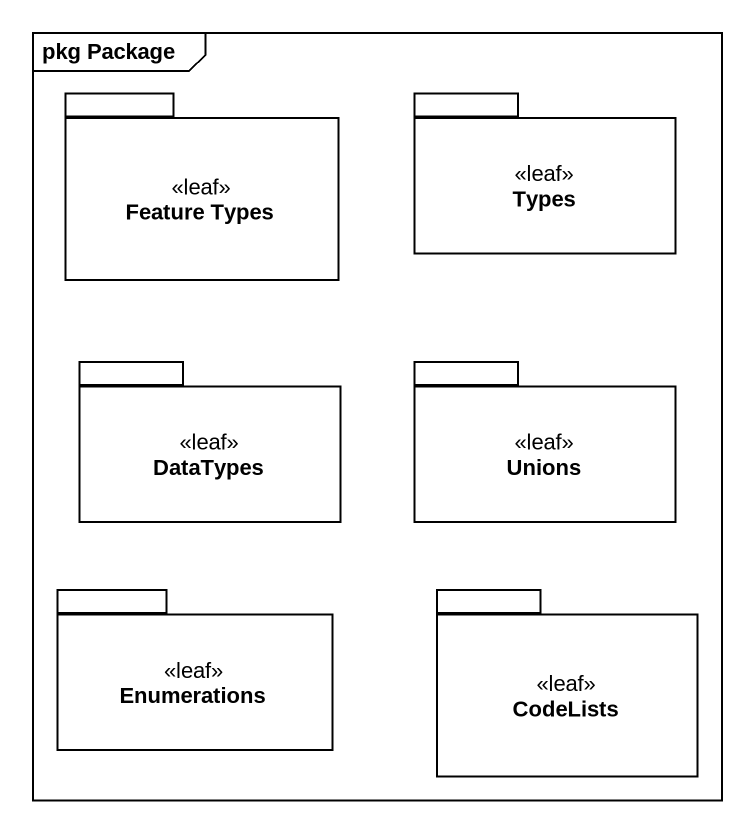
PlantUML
@startuml
mainframe pkg Package
package "Feature Types" as Feature_Types <<leaf>> {
}
package Types <<leaf>> {
}
package DataTypes <<leaf>> {
}
package Unions <<leaf>> {
}
package Enumerations <<leaf>> {
}
package CodeLists <<leaf>> {
}
@enduml
